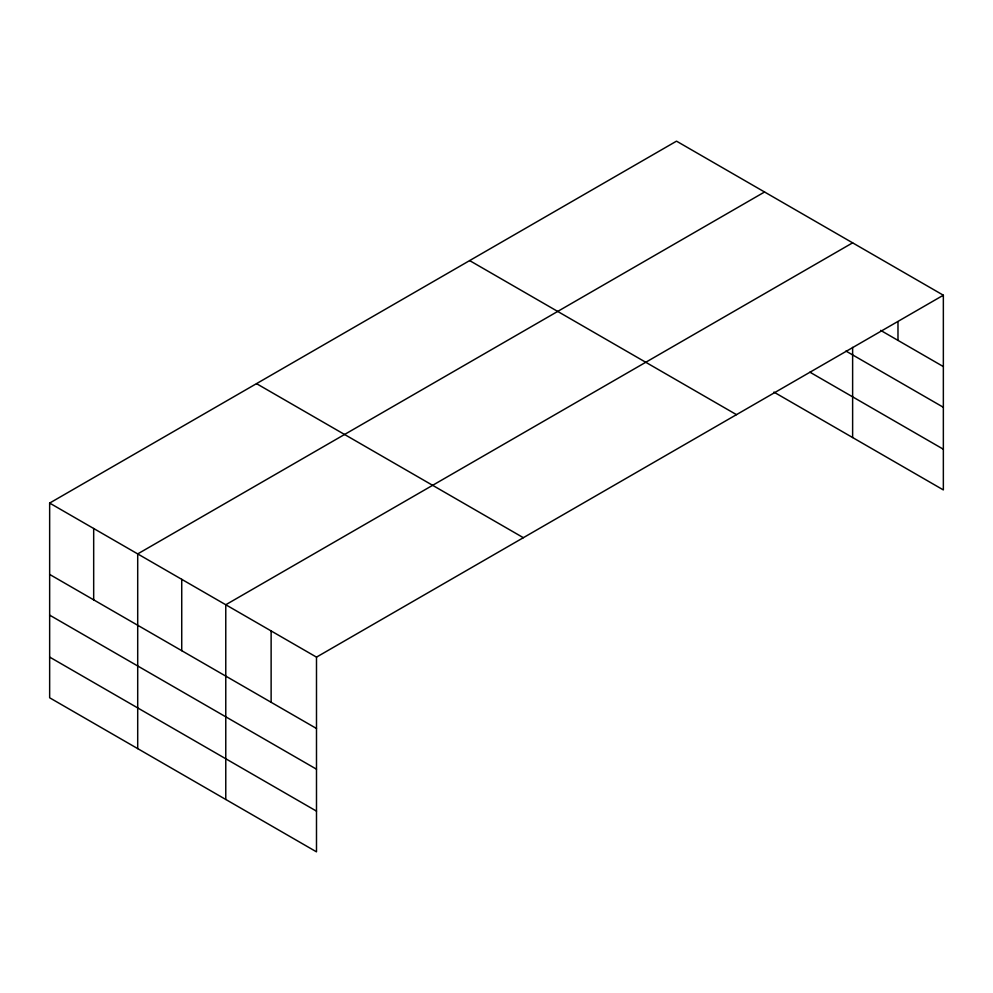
<?xml version="1.0" encoding="UTF-8"?>
<svg xmlns="http://www.w3.org/2000/svg" width="993" height="993" viewBox="0 0 993 993"><rect width="100%" height="100%" fill="white"/><g stroke="black" fill="none" stroke-linecap="round" stroke-linejoin="round"><path stroke-width="1.49" d="M852.627 347.364L852.627 437.541M773.907 392.098L943.35 489.921L943.35 295.219L676.506 141.155L49.65 503.079L49.65 697.781L316.494 851.845L316.494 657.13L49.65 503.079M764.56 191.997L137.704 553.908L137.704 748.623M852.627 242.838L225.771 604.749L225.771 799.464M316.494 657.13L943.35 295.219M880.642 330.371L943.35 366.578M845.949 351.05L943.35 407.279M809.928 372.189L943.35 449.221M469.639 260.588L736.483 414.652M256.517 383.646L523.361 537.697M49.65 574.426L316.494 728.49M49.65 615.139L316.494 769.19M49.65 657.081L316.494 811.132M897.982 321.769L897.982 340.388M271.126 630.94L271.126 702.299M181.731 579.329L181.731 650.688M93.677 528.487L93.677 599.846"/></g></svg>
